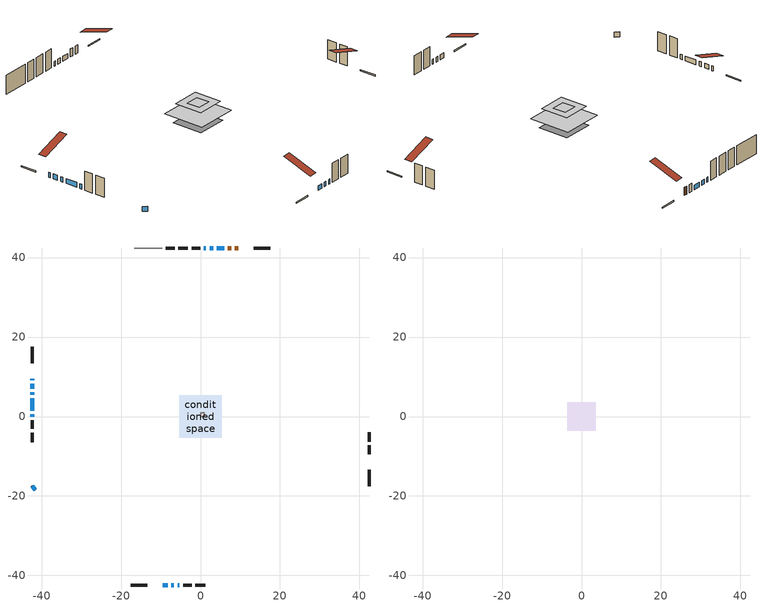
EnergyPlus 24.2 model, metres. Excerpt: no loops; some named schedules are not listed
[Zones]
conditioned space
 floor adiabatic (AdiabaticFloorConstruction): -5.34,-5.34 -5.34,5.34 5.34,5.34 5.34,-5.34 z2.44
 floor foundation (Slab1 construction): -3.97,-3.97 -3.97,3.97 3.97,3.97 3.97,-3.97 z0
 wall outside (RimJoist1 construction): 17.56,42.4 13.36,42.4 / -17.56,-42.4 -13.36,-42.4 / -42.4,17.56 -42.4,13.36 / 42.4,-17.56 42.4,-13.36 z0:0.3
 wall outside (AdiabaticWallConstruction 1): 9.47,42.4 8.61,42.4 z0:2.03
 wall outside (AdiabaticWallConstruction): -42.4,9.47 -42.4,9.15 / -42.4,8.22 -42.4,7 / -9.47,-42.4 -8.25,-42.4 / 5.94,42.4 4.11,42.4 / -42.4,-17.56 -41.53,-18.42 / -42.4,6.07 -42.4,5.46 / -7.32,-42.4 -6.71,-42.4 / 3.18,42.4 2.27,42.4 / -42.4,4.53 -42.4,1.48 / 1.34,42.4 0.87,42.4 / -42.4,0.56 -42.4,0 / -5.78,-42.4 -5.32,-42.4 z0:1.22
 wall outside (Wall1 construction): -0.05,42.4 -2.22,42.4 / -4.39,-42.4 -2.22,-42.4 / -42.4,-0.93 -42.4,-3.1 / 42.4,-9.47 42.4,-7.3 z0:4.88
 wall outside (Wall2 construction): -3.15,42.4 -5.6,42.4 / -1.29,-42.4 1.15,-42.4 / -42.4,-4.03 -42.4,-6.47 / 42.4,-6.37 42.4,-3.92 z0:4.88
 wall othersidecoefficients (AdiabaticWallConstruction 1): 7.68,42.4 6.87,42.4 z0:2.03
 wall othersidecoefficients (Wall3 construction): -6.53,42.4 -8.75,42.4 z0:4.88
 wall adiabatic (Wall4 construction): -9.68,42.4 -16.63,42.4 z0:4.88
 window (WindowConstruction): -42.4,9.47 -42.4,9.15 z0:1.22
 window (WindowConstruction 9): -42.4,8.22 -42.4,7 z0:1.22
 window (WindowConstruction 10): -9.47,-42.4 -8.25,-42.4 z0:1.22
 window (WindowConstruction 11): 5.94,42.4 4.11,42.4 z0:1.22
 window (WindowConstruction 1): -42.4,-17.56 -41.54,-18.42 z0:1.22
 window (WindowConstruction 2): -42.4,6.07 -42.4,5.46 z0:1.22
 window (WindowConstruction 3): -7.32,-42.4 -6.71,-42.4 z0:1.22
 window (WindowConstruction 4): 3.18,42.4 2.27,42.4 z0:1.22
 window (WindowConstruction 5): -42.4,4.53 -42.4,1.48 z0:1.22
 window (WindowConstruction 6): 1.34,42.4 0.88,42.4 z0:1.22
 window (WindowConstruction 7): -42.4,0.56 -42.4,0 z0:1.22
 window (WindowConstruction 8): -5.78,-42.4 -5.32,-42.4 z0:1.22
 door (Door): 9.47,42.4 8.61,42.4 z0:2.03
 door inside (Door 1): 7.68,42.4 6.87,42.4 z0:2.03
 ceiling adiabatic (AdiabaticFloorConstruction): 5.34,-5.34 5.34,5.34 -5.34,5.34 -5.34,-5.34 z2.44
furnace airloop ret air zone
 floor adiabatic (AdiabaticConst): 0,0 0,1 1,1 1,0 z0
 wall adiabatic (AdiabaticConst): 0,1 0,0 1,0 1,1 0,1 z0:1
 ceiling adiabatic (AdiabaticConst): 1,0 1,1 0,1 0,0 z1
attic - vented
 floor to conditioned space (Floor1 construction Reversed): -1.71,-1.71 -1.71,1.71 1.71,1.71 1.71,-1.71 z4.88
 floor to conditioned space (Floor2 construction Reversed): -3.58,-3.58 -3.58,3.58 3.58,3.58 3.58,-3.58 z4.88
 roof outside (Roof1 construction): 10.4,42.4,4.88 10.4,34.67,7.45 12.43,34.67,7.45 12.43,42.4,4.88; -10.4,-42.4,4.88 -10.4,-34.67,7.45 -12.43,-34.67,7.45 -12.43,-42.4,4.88; -42.4,10.4,4.88 -34.67,10.4,7.45 -34.67,12.43,7.45 -42.4,12.43,4.88; 42.4,-10.4,4.88 34.67,-10.4,7.45 34.67,-12.43,7.45 42.4,-12.43,4.88
[Building]
Building 1: Terrain=Suburbs
[Site:Location]
Abbotsford AP_BC: Latitude {deg}=49.03; Longitude {deg}=-122.36; Time Zone {hr}=-8; Elevation {m}=59; Keep Site Location Information=Yes
[Site:GroundTemperature:Shallow]
7.96212, 6.86663, 6.7789, 7.29877, 9.38574, 11.463, 13.2638, 14.4046, 14.5016, 13.5737, 11.8188, 9.80525
[Site:WaterMainsTemperature]
Calculation Method=Schedule; Temperature Schedule=mains temperature schedule
[Material] Roughness=Rough; Thermal Absorptance=0.9
Name | Thickness {m} | Conductivity {W/m-K} | Density {kg/m3} | Specific Heat {J/kg-K} | Solar Absorptance | Visible Absorptance
asphalt or fiberglass shingles | 0.00635 | 0.162714 | 1121.4 | 1465.45 | 0.4 | 0.4
ceiling loosefill ins | 0.169333 | 0.0480833 | 16.02 | 1046.75 | 0.7 | 0.7
ceiling stud and cavity | 0.1397 | 0.144512 | 65.682 | 1177.47 | 0.7 | 0.7
ceiling stud and cavity 1 | 0.1397 | 0.14295 | 65.682 | 1177.47 | 0.7 | 0.7
concrete 4.0 in. | 0.1016 | 1.803125 | 2242.8 | 837.4 | 0.7 | 0.7
door material | 0.04445 | 0.0451087 | 512.64 | 1214.23 | 0.7 | 0.7
door material 1 | 0.04445 | 0.0493698 | 512.64 | 1214.23 | 0.7 | 0.7
exterior vertical ins | 0.0517834 | 0.029427 | 32.04 | 1214.23 | 0.7 | 0.7
floor covering | 0.0127 | 0.0433444 | 54.468 | 1339.84 | 0.6 | 0.6
floor rigid ins; wall rigid ins | 0.512978 | 0.029427 | 32.04 | 1214.23 | 0.7 | 0.7
floor stud and cavity | 0.1397 | 1.75129 | 37.0049 | 1207.88 | 0.7 | 0.7
furniture material conditioned space 1 | 0.1524 | 0.115458 | 640.8 | 1214.23 | 0.6 | 0.6
gypsum board | 0.0127 | 0.160291 | 801 | 837.4 | 0.6 | 0.6
interior horizontal ins | 0.051816 | 0.029427 | 32.04 | 1214.23 | 0.7 | 0.7
interior vertical ins | 0.025908 | 0.029427 | 32.04 | 1214.23 | 0.7 | 0.7
osb sheathing 0.5 in. | 0.0127 | 0.115458 | 512.64 | 1214.23 | 0.7 | 0.7
osb sheathing 0.5 in. 1 | 0.0127 | 0.115458 | 512.64 | 1214.23 | 0.4 | 0.4
osb sheathing 0.75 in. | 0.01905 | 0.115458 | 512.64 | 1214.23 | 0.7 | 0.7
osb sheathing 2.0 in. | 0.0508 | 0.115458 | 512.64 | 1214.23 | 0.7 | 0.7
rim joist stud and cavity | 0.0508 | 0.0292721 | 125.044 | 1163.47 | 0.6 | 0.6
wall stud and cavity | 0.1397 | 0.0931203 | 139.0536 | 1170.24 | 0.7 | 0.7
wall stud and cavity 1 | 0.1397 | 0.0934493 | 139.0536 | 1170.24 | 0.7 | 0.7
wall stud and cavity 2 | 0.1397 | 0.0859995 | 139.0536 | 1170.24 | 0.7 | 0.7
wall stud and cavity 3 | 0.1397 | 0.084264 | 139.0536 | 1170.24 | 0.7 | 0.7
wall stud and cavity 4 | 0.0889 | 0.380278 | 52.3479 | 1209.89 | 0.7 | 0.7
wall stud and cavity 5 | 0.0889 | 0.391764 | 83.0341 | 1211.67 | 0.7 | 0.7
wood siding | 0.0254 | 0.102417 | 544.68 | 1172.36 | 0.4 | 0.4
wood siding 1; wood siding 2; wood siding 3 | 0.0254 | 0.102417 | 544.68 | 1172.36 | 0.7 | 0.7
[Material:NoMass]
Adiabatic: Roughness=Rough; Thermal Resistance {m2-K/W}=176.1; Thermal Absorptance=0.9; Solar Absorptance=0.7; Visible Absorptance=0.7
[WindowMaterial:SimpleGlazingSystem]
Name | U-Factor {W/m2-K} | Solar Heat Gain Coefficient
WindowMaterial | 2.90089 | 0.5
WindowMaterial 1 | 3.667988 | 0.7
WindowMaterial 2 | 4.732613 | 0.65
WindowMaterial 3 | 4.644604 | 0.66
WindowMaterial 4 | 4.21762 | 0.68
WindowMaterial 5 | 4.95746 | 0.64
WindowMaterial 6 | 4.156296 | 0.66
WindowMaterial 7 | 5.33051 | 0.62
WindowMaterial 8 | 4.44815 | 0.67
WindowMaterial 9 | 4.12677 | 0.69
[Construction]
AdiabaticConst: Adiabatic
AdiabaticFloorConstruction: floor stud and cavity, floor rigid ins, osb sheathing 0.75 in., floor covering
AdiabaticWallConstruction: wood siding 2, wall rigid ins, wall stud and cavity 4, gypsum board
AdiabaticWallConstruction 1: wood siding 3, wall rigid ins, wall stud and cavity 4, gypsum board
Door: door material
Door 1: door material 1
Floor1 construction Reversed: gypsum board, ceiling stud and cavity, ceiling loosefill ins
Floor2 construction Reversed: gypsum board, ceiling stud and cavity 1, ceiling loosefill ins
furniture construction conditioned space 1: furniture material conditioned space 1
PartitionWallConstruction: gypsum board, wall stud and cavity 5, gypsum board
RimJoist1 construction: wood siding 1, osb sheathing 2.0 in., rim joist stud and cavity
Roof1 construction: asphalt or fiberglass shingles
Slab1 construction: concrete 4.0 in.
Wall1 construction: wood siding, osb sheathing 0.5 in., wall stud and cavity, gypsum board
Wall2 construction: wood siding, osb sheathing 0.5 in., wall stud and cavity 1, gypsum board
Wall3 construction: osb sheathing 0.5 in. 1, wall stud and cavity 2, gypsum board
Wall4 construction: osb sheathing 0.5 in. 1, wall stud and cavity 3, gypsum board
WindowConstruction: WindowMaterial
WindowConstruction 1: WindowMaterial 1
WindowConstruction 10; WindowConstruction 9: WindowMaterial 8
WindowConstruction 11: WindowMaterial 9
WindowConstruction 2; WindowConstruction 3: WindowMaterial 2
WindowConstruction 4: WindowMaterial 3
WindowConstruction 5: WindowMaterial 4
WindowConstruction 6: WindowMaterial 5
WindowConstruction 7: WindowMaterial 6
WindowConstruction 8: WindowMaterial 7
[Zone] Multiplier=1
Name | Volume {m3} | Part of Total Floor Area
attic - vented | 26.3422 | Yes
conditioned space | 291.3 | Yes
furnace airloop ret air zone | 1 | No
[Space]
Name | Zone | Volume {m3} | Space Type
attic - vented 1 | attic - vented | 26.3422
conditioned space 1 | conditioned space | 291.3
furnace airloop ret air space | furnace airloop ret air zone |  | Plenum Space Type
[OtherEquipment] Design Level Calculation Method=EquipmentLevel
Name | Fuel Type | Zone or ZoneList or Space or SpaceList | Schedule | Design Level {W} | Fraction Latent | Fraction Radiant | Fraction Lost
furnace airloop_0 RetCondToDZ; furnace airloop_0 SupCondToDZ; furnace airloop_0 SupSensLkToDZ | None | attic - vented 1 | Always On Discrete | 0 | 0 | 0 | 0
furnace airloop_0 SupLatLkToDZ | None | attic - vented 1 | Always On Discrete | 0 | 1 | 0 | 0
clothes dryer 1 | Electricity | conditioned space 1 | clothes dryer schedule | 0 | 0.015 | 0.081 | 0.85
cooking range 1 | Electricity | conditioned space 1 | cooking range schedule | 0 | 0.08 | 0.432 | 0.2
furnace airloop_0 SupCondToLv; furnace airloop_0 SupSensLkToCond; mech vent house fan sensible load | None | conditioned space 1 | Always On Discrete | 0 | 0 | 0 | 0
furnace airloop_0 SupLatLkToCond; mech vent house fan latent load | None | conditioned space 1 | Always On Discrete | 0 | 1 | 0 | 0
general water use latent | None | conditioned space 1 | general water use schedule | 59.3978 | 1 | 0 | 0
general water use sensible | None | conditioned space 1 | general water use schedule | -58.539 | 0 | 0.6 | 0
water heater energy adjustment1 | NaturalGas | conditioned space 1 | Always On Discrete | 0.01 | 0 | 0 | 1
furnace airloop_0 RetCondToRP; furnace airloop_0 RetSensLkToRP | None | furnace airloop ret air space | Always On Discrete | 0 | 0 | 0 | 0
furnace airloop_0 RetLatLkToRP | None | furnace airloop ret air space | Always On Discrete | 0 | 1 | 0 | 0
[ZoneInfiltration:DesignFlowRate] Schedule=Always On Discrete; Design Flow Rate Calculation Method=Flow/Zone; Design Flow Rate {m3/s}=0
Name | Zone or ZoneList or Space or SpaceList
attic_vented 1 duct leakage imbalance infil flow | attic - vented 1
infil flow; natural vent flow; whole house fan flow | conditioned space 1
[ZoneInfiltration:EffectiveLeakageArea]
infil attic - vented 1: Zone or Space=attic - vented 1; Schedule=Always On Discrete; Effective Air Leakage Area {cm2}=2851.92; Stack Coefficient=0.00017917; Wind Coefficient=9.04383e-06
[ZoneMixing] Schedule=Always On Continuous; Design Flow Rate Calculation Method=Flow/Zone; Design Flow Rate {m3/s}=0
Name | Zone or Space | Source Zone or Space
furnace airloop_0 ZoneMixCondToDZ mix; whole house fan mix | attic - vented | conditioned space
furnace airloop_0 ZoneMixDZToCond mix | conditioned space | attic - vented
[SurfaceProperty:ExposedFoundationPerimeter]
Slab1: Exposed Perimeter Calculation Method=TotalExposedPerimeter; Total Exposed Perimeter {m}=25.32
[SurfaceProperty:OtherSideCoefficients]
other non-freezing space: Combined Convective/Radiative Film Coefficient {W/m2-K}=8.35; Constant Temperature Coefficient=1; External Dry-Bulb Temperature Coefficient=0; Ground Temperature Coefficient=0; Wind Speed Coefficient=0; Zone Air Temperature Coefficient=0; Constant Temperature Schedule=other non-freezing space; Previous Other Side Temperature Coefficient=0
[InternalMass] Zone or ZoneList=conditioned space; Space or SpaceList=conditioned space 1
Name | Construction | Surface Area {m2}
furniture mass conditioned space 1 | furniture construction conditioned space 1 | 70.8721
partition wall mass | PartitionWallConstruction | 177.18
[Lights]
interior lighting: Zone or ZoneList or Space or SpaceList=conditioned space 1; Schedule=interior lighting schedule; Design Level Calculation Method=LightingLevel; Lighting Level {W}=343.2; Return Air Fraction=0; Fraction Radiant=0.6; Fraction Visible=0.2; Fraction Replaceable=1
[People]
occupants: Zone or ZoneList or Space or SpaceList=conditioned space 1; Number of People Schedule=occupants schedule; Number of People Calculation Method=People; Number of People=3; Fraction Radiant=0.314171; Sensible Heat Fraction=0.56303; Activity Level Schedule=occupants activity schedule; Carbon Dioxide Generation Rate {m3/s-W}=0; Enable ASHRAE 55 Comfort Warnings=No; Mean Radiant Temperature Calculation Type=EnclosureAveraged
[ElectricEquipment] Zone or ZoneList or Space or SpaceList=conditioned space 1; Design Level Calculation Method=EquipmentLevel
Name | Schedule | Design Level {W} | Fraction Latent | Fraction Radiant | Fraction Lost
clothes dryer | clothes dryer schedule | 140.772 | 0.015 | 0.081 | 0.85
clothes washer | clothes washer schedule | 32.1985 | 0.03 | 0.162 | 0.7
cooking range | cooking range schedule | 208.969 | 0.08 | 0.432 | 0.2
dishwasher | dishwasher schedule | 66.8632 | 0.3 | 0.18 | 0.4
fridge | fridge schedule | 72.9452 | 0 | 0.6 | 0
mech vent bath fan 0 | mech vent bath fan 0 schedule | 50.2 | 0 | 0 | 1
mech vent bath fan 1 | mech vent bath fan 1 schedule | 50.2 | 0 | 0 | 1
mech vent house fan | mech vent house fan schedule | 0 | 0 | 0 | 1
mech vent house fan cfis | mech vent house fan cfis schedule | 0 | 0 | 0 | 0
mech vent range fan 0 | mech vent range fan 0 schedule | 57 | 0 | 0 | 1
misc plug loads | misc plug loads schedule | 494.7 | 0.045 | 0.513 | 0.1
whole house fan | Always On Discrete | 0 | 0 | 0 | 1
[SpaceList]
Plenum Space Type: furnace airloop ret air space
[AirLoopHVAC:ReturnPlenum]
Air Loop HVAC Return Plenum 1: Zone=furnace airloop ret air zone
[Foundation:Kiva]
Foundation Kiva 1: Initial Indoor Air Temperature {C}=18; Interior Horizontal Insulation Material=interior horizontal ins; Interior Horizontal Insulation Depth {m}=0; Interior Horizontal Insulation Width {m}=0.599999; Interior Vertical Insulation Material=interior vertical ins; Interior Vertical Insulation Depth {m}=0.1016; Exterior Vertical Insulation Material=exterior vertical ins; Exterior Vertical Insulation Depth {m}=0.599999; Wall Height Above Grade {m}=0.1016; Wall Depth Below Slab {m}=0.2032
[Foundation:Kiva:Settings]
Soil Conductivity {W/m-K}=0.849921; Soil Density {kg/m3}=1842.3; Soil Specific Heat {J/kg-K}=418.7; Ground Solar Absorptivity=0.9; Ground Thermal Absorptivity=0.9; Ground Surface Roughness {m}=0.03; Far-Field Width {m}=40; Deep-Ground Boundary Condition=ZeroFlux; Deep-Ground Depth {m}=40; Minimum Cell Dimension {m}=0.2; Maximum Cell Growth Coefficient=3; Simulation Timestep=Timestep
[Exterior:Lights]
exterior lighting: Schedule=exterior lighting schedule; Design Level {W}=75.6
[EnergyManagementSystem:Sensor] Output:Variable or Output:Meter Index Key=attic - vented
Name | Output:Variable or Output:Meter
furnace_airloop_0_DZ_T_s | Zone Air Temperature
furnace_airloop_0_DZ_W_s | Zone Mean Air Humidity Ratio
[Schedule:Constant]
Name | Hourly Value
Always On Discrete; Always On Continuous; mech vent house fan schedule; mech vent house fan cfis schedule | 1
other non-freezing space; fridge schedule | 0
occupants activity schedule | 117.228
[Schedule:Week:Daily]
interior lighting schedule Week Rule - Jan1-Jan27: interior lighting schedule day, interior lighting schedule day, interior lighting schedule day, interior lighting schedule day, interior lighting schedule day, interior lighting schedule day, interior lighting schedule day, interior lighting schedule default day, interior lighting schedule default day, interior lighting schedule default day, interior lighting schedule default day, interior lighting schedule default day
interior lighting schedule Week Rule - Jan28-Feb3: interior lighting schedule day, interior lighting schedule day, interior lighting schedule day, interior lighting schedule day, interior lighting schedule day 1, interior lighting schedule day 1, interior lighting schedule day 1, interior lighting schedule default day, interior lighting schedule default day, interior lighting schedule default day, interior lighting schedule default day, interior lighting schedule default day
interior lighting schedule Week Rule - Feb4-Feb24: interior lighting schedule day 1, interior lighting schedule day 1, interior lighting schedule day 1, interior lighting schedule day 1, interior lighting schedule day 1, interior lighting schedule day 1, interior lighting schedule day 1, interior lighting schedule default day, interior lighting schedule default day, interior lighting schedule default day, interior lighting schedule default day, interior lighting schedule default day
interior lighting schedule Week Rule - Feb25-Mar3: interior lighting schedule day 1, interior lighting schedule day 1, interior lighting schedule day 1, interior lighting schedule day 1, interior lighting schedule day 2, interior lighting schedule day 2, interior lighting schedule day 2, interior lighting schedule default day, interior lighting schedule default day, interior lighting schedule default day, interior lighting schedule default day, interior lighting schedule default day
interior lighting schedule Week Rule - Mar4-Mar31: interior lighting schedule day 2, interior lighting schedule day 2, interior lighting schedule day 2, interior lighting schedule day 2, interior lighting schedule day 2, interior lighting schedule day 2, interior lighting schedule day 2, interior lighting schedule default day, interior lighting schedule default day, interior lighting schedule default day, interior lighting schedule default day, interior lighting schedule default day
interior lighting schedule Week Rule - Apr1-Apr28: interior lighting schedule day 3, interior lighting schedule day 3, interior lighting schedule day 3, interior lighting schedule day 3, interior lighting schedule day 3, interior lighting schedule day 3, interior lighting schedule day 3, interior lighting schedule default day, interior lighting schedule default day, interior lighting schedule default day, interior lighting schedule default day, interior lighting schedule default day
interior lighting schedule Week Rule - Apr29-May5: interior lighting schedule day 3, interior lighting schedule day 3, interior lighting schedule day 4, interior lighting schedule day 4, interior lighting schedule day 4, interior lighting schedule day 4, interior lighting schedule day 4, interior lighting schedule default day, interior lighting schedule default day, interior lighting schedule default day, interior lighting schedule default day, interior lighting schedule default day
interior lighting schedule Week Rule - May6-May26: interior lighting schedule day 4, interior lighting schedule day 4, interior lighting schedule day 4, interior lighting schedule day 4, interior lighting schedule day 4, interior lighting schedule day 4, interior lighting schedule day 4, interior lighting schedule default day, interior lighting schedule default day, interior lighting schedule default day, interior lighting schedule default day, interior lighting schedule default day
interior lighting schedule Week Rule - May27-Jun2: interior lighting schedule day 4, interior lighting schedule day 4, interior lighting schedule day 4, interior lighting schedule day 4, interior lighting schedule day 4, interior lighting schedule day 5, interior lighting schedule day 5, interior lighting schedule default day, interior lighting schedule default day, interior lighting schedule default day, interior lighting schedule default day, interior lighting schedule default day
interior lighting schedule Week Rule - Jun3-Jun30: interior lighting schedule day 5, interior lighting schedule day 5, interior lighting schedule day 5, interior lighting schedule day 5, interior lighting schedule day 5, interior lighting schedule day 5, interior lighting schedule day 5, interior lighting schedule default day, interior lighting schedule default day, interior lighting schedule default day, interior lighting schedule default day, interior lighting schedule default day
interior lighting schedule Week Rule - Jul1-Jul28: interior lighting schedule day 6, interior lighting schedule day 6, interior lighting schedule day 6, interior lighting schedule day 6, interior lighting schedule day 6, interior lighting schedule day 6, interior lighting schedule day 6, interior lighting schedule default day, interior lighting schedule default day, interior lighting schedule default day, interior lighting schedule default day, interior lighting schedule default day
interior lighting schedule Week Rule - Jul29-Aug4: interior lighting schedule day 6, interior lighting schedule day 6, interior lighting schedule day 6, interior lighting schedule day 7, interior lighting schedule day 7, interior lighting schedule day 7, interior lighting schedule day 7, interior lighting schedule default day, interior lighting schedule default day, interior lighting schedule default day, interior lighting schedule default day, interior lighting schedule default day
interior lighting schedule Week Rule - Aug5-Aug25: interior lighting schedule day 7, interior lighting schedule day 7, interior lighting schedule day 7, interior lighting schedule day 7, interior lighting schedule day 7, interior lighting schedule day 7, interior lighting schedule day 7, interior lighting schedule default day, interior lighting schedule default day, interior lighting schedule default day, interior lighting schedule default day, interior lighting schedule default day
interior lighting schedule Week Rule - Aug26-Sep1: interior lighting schedule day 7, interior lighting schedule day 7, interior lighting schedule day 7, interior lighting schedule day 7, interior lighting schedule day 7, interior lighting schedule day 7, interior lighting schedule day 8, interior lighting schedule default day, interior lighting schedule default day, interior lighting schedule default day, interior lighting schedule default day, interior lighting schedule default day
interior lighting schedule Week Rule - Sep2-Sep29: interior lighting schedule day 8, interior lighting schedule day 8, interior lighting schedule day 8, interior lighting schedule day 8, interior lighting schedule day 8, interior lighting schedule day 8, interior lighting schedule day 8, interior lighting schedule default day, interior lighting schedule default day, interior lighting schedule default day, interior lighting schedule default day, interior lighting schedule default day
interior lighting schedule Week Rule - Sep30-Oct6: interior lighting schedule day 8, interior lighting schedule day 9, interior lighting schedule day 9, interior lighting schedule day 9, interior lighting schedule day 9, interior lighting schedule day 9, interior lighting schedule day 9, interior lighting schedule default day, interior lighting schedule default day, interior lighting schedule default day, interior lighting schedule default day, interior lighting schedule default day
interior lighting schedule Week Rule - Oct7-Oct27: interior lighting schedule day 9, interior lighting schedule day 9, interior lighting schedule day 9, interior lighting schedule day 9, interior lighting schedule day 9, interior lighting schedule day 9, interior lighting schedule day 9, interior lighting schedule default day, interior lighting schedule default day, interior lighting schedule default day, interior lighting schedule default day, interior lighting schedule default day
interior lighting schedule Week Rule - Oct28-Nov3: interior lighting schedule day 9, interior lighting schedule day 9, interior lighting schedule day 9, interior lighting schedule day 9, interior lighting schedule day 10, interior lighting schedule day 10, interior lighting schedule day 10, interior lighting schedule default day, interior lighting schedule default day, interior lighting schedule default day, interior lighting schedule default day, interior lighting schedule default day
interior lighting schedule Week Rule - Nov4-Nov24: interior lighting schedule day 10, interior lighting schedule day 10, interior lighting schedule day 10, interior lighting schedule day 10, interior lighting schedule day 10, interior lighting schedule day 10, interior lighting schedule day 10, interior lighting schedule default day, interior lighting schedule default day, interior lighting schedule default day, interior lighting schedule default day, interior lighting schedule default day
interior lighting schedule Week Rule - Nov25-Dec1: interior lighting schedule day 10, interior lighting schedule day 10, interior lighting schedule day 10, interior lighting schedule day 10, interior lighting schedule day 10, interior lighting schedule day 10, interior lighting schedule day 11, interior lighting schedule default day, interior lighting schedule default day, interior lighting schedule default day, interior lighting schedule default day, interior lighting schedule default day
interior lighting schedule Week Rule - Dec2-Dec31: interior lighting schedule day 11, interior lighting schedule day 11, interior lighting schedule day 11, interior lighting schedule day 11, interior lighting schedule day 11, interior lighting schedule day 11, interior lighting schedule day 11, interior lighting schedule default day, interior lighting schedule default day, interior lighting schedule default day, interior lighting schedule default day, interior lighting schedule default day
occupants schedule Week Rule - Jan1-Dec31: occupants schedule day, occupants schedule day, occupants schedule day, occupants schedule day, occupants schedule day, occupants schedule day, occupants schedule day, occupants schedule default day, occupants schedule default day, occupants schedule default day, occupants schedule default day, occupants schedule default day
clothes dryer schedule Week Rule - Jan1-Dec31: clothes dryer schedule day, clothes dryer schedule day, clothes dryer schedule day, clothes dryer schedule day, clothes dryer schedule day, clothes dryer schedule day, clothes dryer schedule day, clothes dryer schedule default day, clothes dryer schedule default day, clothes dryer schedule default day, clothes dryer schedule default day, clothes dryer schedule default day
clothes washer schedule Week Rule - Jan1-Dec31: clothes washer schedule day, clothes washer schedule day, clothes washer schedule day, clothes washer schedule day, clothes washer schedule day, clothes washer schedule day, clothes washer schedule day, clothes washer schedule default day, clothes washer schedule default day, clothes washer schedule default day, clothes washer schedule default day, clothes washer schedule default day
cooking range schedule Week Rule - Jan1-Dec31: cooking range schedule day, cooking range schedule day, cooking range schedule day, cooking range schedule day, cooking range schedule day, cooking range schedule day, cooking range schedule day, cooking range schedule default day, cooking range schedule default day, cooking range schedule default day, cooking range schedule default day, cooking range schedule default day
dishwasher schedule Week Rule - Jan1-Dec31: dishwasher schedule day, dishwasher schedule day, dishwasher schedule day, dishwasher schedule day, dishwasher schedule day, dishwasher schedule day, dishwasher schedule day, dishwasher schedule default day, dishwasher schedule default day, dishwasher schedule default day, dishwasher schedule default day, dishwasher schedule default day
mech vent bath fan 0 schedule Week Rule - Jan1-Dec31: mech vent bath fan 0 schedule day, mech vent bath fan 0 schedule day, mech vent bath fan 0 schedule day, mech vent bath fan 0 schedule day, mech vent bath fan 0 schedule day, mech vent bath fan 0 schedule day, mech vent bath fan 0 schedule day, mech vent bath fan 0 schedule default day, mech vent bath fan 0 schedule default day, mech vent bath fan 0 schedule default day, mech vent bath fan 0 schedule default day, mech vent bath fan 0 schedule default day
mech vent bath fan 1 schedule Week Rule - Jan1-Dec31: mech vent bath fan 1 schedule day, mech vent bath fan 1 schedule day, mech vent bath fan 1 schedule day, mech vent bath fan 1 schedule day, mech vent bath fan 1 schedule day, mech vent bath fan 1 schedule day, mech vent bath fan 1 schedule day, mech vent bath fan 1 schedule default day, mech vent bath fan 1 schedule default day, mech vent bath fan 1 schedule default day, mech vent bath fan 1 schedule default day, mech vent bath fan 1 schedule default day
mech vent range fan 0 schedule Week Rule - Jan1-Dec31: mech vent range fan 0 schedule day, mech vent range fan 0 schedule day, mech vent range fan 0 schedule day, mech vent range fan 0 schedule day, mech vent range fan 0 schedule day, mech vent range fan 0 schedule day, mech vent range fan 0 schedule day, mech vent range fan 0 schedule default day, mech vent range fan 0 schedule default day, mech vent range fan 0 schedule default day, mech vent range fan 0 schedule default day, mech vent range fan 0 schedule default day
misc plug loads schedule Week Rule - Jan1-Dec31: misc plug loads schedule day, misc plug loads schedule day, misc plug loads schedule day, misc plug loads schedule day, misc plug loads schedule day, misc plug loads schedule day, misc plug loads schedule day, misc plug loads schedule default day, misc plug loads schedule default day, misc plug loads schedule default day, misc plug loads schedule default day, misc plug loads schedule default day
general water use schedule Week Rule - Jan1-Dec31: general water use schedule day, general water use schedule day, general water use schedule day, general water use schedule day, general water use schedule day, general water use schedule day, general water use schedule day, general water use schedule default day, general water use schedule default day, general water use schedule default day, general water use schedule default day, general water use schedule default day
exterior lighting schedule Week Rule - Jan1-Jan27: exterior lighting schedule day, exterior lighting schedule day, exterior lighting schedule day, exterior lighting schedule day, exterior lighting schedule day, exterior lighting schedule day, exterior lighting schedule day, exterior lighting schedule default day, exterior lighting schedule default day, exterior lighting schedule default day, exterior lighting schedule default day, exterior lighting schedule default day
exterior lighting schedule Week Rule - Jan28-Feb3: exterior lighting schedule day, exterior lighting schedule day, exterior lighting schedule day, exterior lighting schedule day, exterior lighting schedule day 1, exterior lighting schedule day 1, exterior lighting schedule day 1, exterior lighting schedule default day, exterior lighting schedule default day, exterior lighting schedule default day, exterior lighting schedule default day, exterior lighting schedule default day
exterior lighting schedule Week Rule - Feb4-Feb24: exterior lighting schedule day 1, exterior lighting schedule day 1, exterior lighting schedule day 1, exterior lighting schedule day 1, exterior lighting schedule day 1, exterior lighting schedule day 1, exterior lighting schedule day 1, exterior lighting schedule default day, exterior lighting schedule default day, exterior lighting schedule default day, exterior lighting schedule default day, exterior lighting schedule default day
exterior lighting schedule Week Rule - Feb25-Mar3: exterior lighting schedule day 1, exterior lighting schedule day 1, exterior lighting schedule day 1, exterior lighting schedule day 1, exterior lighting schedule day 2, exterior lighting schedule day 2, exterior lighting schedule day 2, exterior lighting schedule default day, exterior lighting schedule default day, exterior lighting schedule default day, exterior lighting schedule default day, exterior lighting schedule default day
exterior lighting schedule Week Rule - Mar4-Mar31: exterior lighting schedule day 2, exterior lighting schedule day 2, exterior lighting schedule day 2, exterior lighting schedule day 2, exterior lighting schedule day 2, exterior lighting schedule day 2, exterior lighting schedule day 2, exterior lighting schedule default day, exterior lighting schedule default day, exterior lighting schedule default day, exterior lighting schedule default day, exterior lighting schedule default day
exterior lighting schedule Week Rule - Apr1-Apr28: exterior lighting schedule day 3, exterior lighting schedule day 3, exterior lighting schedule day 3, exterior lighting schedule day 3, exterior lighting schedule day 3, exterior lighting schedule day 3, exterior lighting schedule day 3, exterior lighting schedule default day, exterior lighting schedule default day, exterior lighting schedule default day, exterior lighting schedule default day, exterior lighting schedule default day
exterior lighting schedule Week Rule - Apr29-May5: exterior lighting schedule day 3, exterior lighting schedule day 3, exterior lighting schedule day 4, exterior lighting schedule day 4, exterior lighting schedule day 4, exterior lighting schedule day 4, exterior lighting schedule day 4, exterior lighting schedule default day, exterior lighting schedule default day, exterior lighting schedule default day, exterior lighting schedule default day, exterior lighting schedule default day
exterior lighting schedule Week Rule - May6-May26: exterior lighting schedule day 4, exterior lighting schedule day 4, exterior lighting schedule day 4, exterior lighting schedule day 4, exterior lighting schedule day 4, exterior lighting schedule day 4, exterior lighting schedule day 4, exterior lighting schedule default day, exterior lighting schedule default day, exterior lighting schedule default day, exterior lighting schedule default day, exterior lighting schedule default day
exterior lighting schedule Week Rule - May27-Jun2: exterior lighting schedule day 4, exterior lighting schedule day 4, exterior lighting schedule day 4, exterior lighting schedule day 4, exterior lighting schedule day 4, exterior lighting schedule day 5, exterior lighting schedule day 5, exterior lighting schedule default day, exterior lighting schedule default day, exterior lighting schedule default day, exterior lighting schedule default day, exterior lighting schedule default day
exterior lighting schedule Week Rule - Jun3-Jun30: exterior lighting schedule day 5, exterior lighting schedule day 5, exterior lighting schedule day 5, exterior lighting schedule day 5, exterior lighting schedule day 5, exterior lighting schedule day 5, exterior lighting schedule day 5, exterior lighting schedule default day, exterior lighting schedule default day, exterior lighting schedule default day, exterior lighting schedule default day, exterior lighting schedule default day
exterior lighting schedule Week Rule - Jul1-Jul28: exterior lighting schedule day 6, exterior lighting schedule day 6, exterior lighting schedule day 6, exterior lighting schedule day 6, exterior lighting schedule day 6, exterior lighting schedule day 6, exterior lighting schedule day 6, exterior lighting schedule default day, exterior lighting schedule default day, exterior lighting schedule default day, exterior lighting schedule default day, exterior lighting schedule default day
[Schedule:Year]
interior lighting schedule: interior lighting schedule Week Rule - Jan1-Jan27, 1, 1, 1, 27, interior lighting schedule Week Rule - Jan28-Feb3, 1, 28, 2, 3, interior lighting schedule Week Rule - Feb4-Feb24, 2, 4, 2, 24, interior lighting schedule Week Rule - Feb25-Mar3, 2, 25, 3, 3, interior lighting schedule Week Rule - Mar4-Mar31, 3, 4, 3, 31, interior lighting schedule Week Rule - Apr1-Apr28, 4, 1, 4, 28, interior lighting schedule Week Rule - Apr29-May5, 4, 29, 5, 5, interior lighting schedule Week Rule - May6-May26, 5, 6, 5, 26, interior lighting schedule Week Rule - May27-Jun2, 5, 27, 6, 2, interior lighting schedule Week Rule - Jun3-Jun30, 6, 3, 6, 30, interior lighting schedule Week Rule - Jul1-Jul28, 7, 1, 7, 28, interior lighting schedule Week Rule - Jul29-Aug4, 7, 29, 8, 4, interior lighting schedule Week Rule - Aug5-Aug25, 8, 5, 8, 25, interior lighting schedule Week Rule - Aug26-Sep1, 8, 26, 9, 1, interior lighting schedule Week Rule - Sep2-Sep29, 9, 2, 9, 29, interior lighting schedule Week Rule - Sep30-Oct6, 9, 30, 10, 6, interior lighting schedule Week Rule - Oct7-Oct27, 10, 7, 10, 27, interior lighting schedule Week Rule - Oct28-Nov3, 10, 28, 11, 3, interior lighting schedule Week Rule - Nov4-Nov24, 11, 4, 11, 24, interior lighting schedule Week Rule - Nov25-Dec1, 11, 25, 12, 1, interior lighting schedule Week Rule - Dec2-Dec31, 12, 2, 12, 31
occupants schedule: occupants schedule Week Rule - Jan1-Dec31, 1, 1, 12, 31
clothes dryer schedule: clothes dryer schedule Week Rule - Jan1-Dec31, 1, 1, 12, 31
clothes washer schedule: clothes washer schedule Week Rule - Jan1-Dec31, 1, 1, 12, 31
cooking range schedule: cooking range schedule Week Rule - Jan1-Dec31, 1, 1, 12, 31
dishwasher schedule: dishwasher schedule Week Rule - Jan1-Dec31, 1, 1, 12, 31
mech vent bath fan 0 schedule: mech vent bath fan 0 schedule Week Rule - Jan1-Dec31, 1, 1, 12, 31
mech vent bath fan 1 schedule: mech vent bath fan 1 schedule Week Rule - Jan1-Dec31, 1, 1, 12, 31
mech vent range fan 0 schedule: mech vent range fan 0 schedule Week Rule - Jan1-Dec31, 1, 1, 12, 31
misc plug loads schedule: misc plug loads schedule Week Rule - Jan1-Dec31, 1, 1, 12, 31
general water use schedule: general water use schedule Week Rule - Jan1-Dec31, 1, 1, 12, 31
exterior lighting schedule: exterior lighting schedule Week Rule - Jan1-Jan27, 1, 1, 1, 27, exterior lighting schedule Week Rule - Jan28-Feb3, 1, 28, 2, 3, exterior lighting schedule Week Rule - Feb4-Feb24, 2, 4, 2, 24, exterior lighting schedule Week Rule - Feb25-Mar3, 2, 25, 3, 3, exterior lighting schedule Week Rule - Mar4-Mar31, 3, 4, 3, 31, exterior lighting schedule Week Rule - Apr1-Apr28, 4, 1, 4, 28, exterior lighting schedule Week Rule - Apr29-May5, 4, 29, 5, 5, exterior lighting schedule Week Rule - May6-May26, 5, 6, 5, 26, exterior lighting schedule Week Rule - May27-Jun2, 5, 27, 6, 2, exterior lighting schedule Week Rule - Jun3-Jun30, 6, 3, 6, 30, exterior lighting schedule Week Rule - Jul1-Jul28, 7, 1, 7, 28, exterior lighting schedule Week Rule - Jul29-Aug4, 7, 29, 8, 4, exterior lighting schedule Week Rule - Aug5-Aug25, 8, 5, 8, 25, exterior lighting schedule Week Rule - Aug26-Sep1, 8, 26, 9, 1, exterior lighting schedule Week Rule - Sep2-Sep29, 9, 2, 9, 29, exterior lighting schedule Week Rule - Sep30-Oct6, 9, 30, 10, 6, exterior lighting schedule Week Rule - Oct7-Oct27, 10, 7, 10, 27, exterior lighting schedule Week Rule - Oct28-Nov3, 10, 28, 11, 3, exterior lighting schedule Week Rule - Nov4-Nov24, 11, 4, 11, 24, exterior lighting schedule Week Rule - Nov25-Dec1, 11, 25, 12, 1, exterior lighting schedule Week Rule - Dec2-Dec31, 12, 2, 12, 31
[Schedule:Compact]
mains temperature schedule: Through: 01/01, For: AllDays, Until: 24:00, 11.2911, Through: 01/02, For: AllDays, Until: 24:00, 11.2528, Through: 01/03, For: AllDays, Until: 24:00, 11.2156, Through: 01/04, For: AllDays, Until: 24:00, 11.1794, Through: 01/05, For: AllDays, Until: 24:00, 11.1439, Through: 01/06, For: AllDays, Until: 24:00, 11.1089, Through: 01/07, For: AllDays, Until: 24:00, 11.075, Through: 01/08, For: AllDays, Until: 24:00, 11.0417, Through: 01/09, For: AllDays, Until: 24:00, 11.0094, Through: 01/10, For: AllDays, Until: 24:00, 10.9778, Through: 01/11, For: AllDays, Until: 24:00, 10.9467, Through: 01/12, For: AllDays, Until: 24:00, 10.9167, Through: 01/13, For: AllDays, Until: 24:00, 10.8878, Through: 01/14, For: AllDays, Until: 24:00, 10.8594, Through: 01/15, For: AllDays, Until: 24:00, 10.8322, Through: 01/16, For: AllDays, Until: 24:00, 10.8061, Through: 01/17, For: AllDays, Until: 24:00, 10.7806, Through: 01/18, For: AllDays, Until: 24:00, 10.7556, Through: 01/19, For: AllDays, Until: 24:00, 10.7317, Through: 01/20, For: AllDays, Until: 24:00, 10.7089, Through: 01/21, For: AllDays, Until: 24:00, 10.6872, Through: 01/22, For: AllDays, Until: 24:00, 10.6661, Through: 01/23, For: AllDays, Until: 24:00, 10.6461, Through: 01/24, For: AllDays, Until: 24:00, 10.6267, Through: 01/25, For: AllDays, Until: 24:00, 10.6083, Through: 01/26, For: AllDays, Until: 24:00, 10.5911, Through: 01/27, For: AllDays, Until: 24:00, 10.575, Through: 01/28, For: AllDays, Until: 24:00, 10.5594, Through: 01/29, For: AllDays, Until: 24:00, 10.545, Through: 01/30, For: AllDays, Until: 24:00, 10.5317, Through: 01/31, For: AllDays, Until: 24:00, 10.5194, Through: 02/01, For: AllDays, Until: 24:00, 10.5078, Through: 02/02, For: AllDays, Until: 24:00, 10.4972, Through: 02/03, For: AllDays, Until: 24:00, 10.4878, Through: 02/04, For: AllDays, Until: 24:00, 10.4789, Through: 02/05, For: AllDays, Until: 24:00, 10.4717, Through: 02/06, For: AllDays, Until: 24:00, 10.465, Through: 02/07, For: AllDays, Until: 24:00, 10.4594, Through: 02/08, For: AllDays, Until: 24:00, 10.4544, Through: 02/09, For: AllDays, Until: 24:00, 10.4511, Through: 02/10, For: AllDays, Until: 24:00, 10.4483, Through: 02/11, For: AllDays, Until: 24:00, 10.4467, Through: 02/12, For: AllDays, Until: 24:00, 10.4461, Through: 02/13, For: AllDays, Until: 24:00, 10.4467, Through: 02/14, For: AllDays, Until: 24:00, 10.4478, Through: 02/15, For: AllDays, Until: 24:00, 10.45, Through: 02/16, For: AllDays, Until: 24:00, 10.4533, Through: 02/17, For: AllDays, Until: 24:00, 10.4578, Through: 02/18, For: AllDays, Until: 24:00, 10.4628, Through: 02/19, For: AllDays, Until: 24:00, 10.4694, Through: 02/20, For: AllDays, Until: 24:00, 10.4767, Through: 02/21, For: AllDays, Until: 24:00, 10.485, Through: 02/22, For: AllDays, Until: 24:00, 10.4939, Through: 02/23, For: AllDays, Until: 24:00, 10.5044, Through: 02/24, For: AllDays, Until: 24:00, 10.5156, Through: 02/25, For: AllDays, Until: 24:00, 10.5278, Through: 02/26, For: AllDays, Until: 24:00, 10.5406, Through: 02/27, For: AllDays, Until: 24:00, 10.555, Through: 02/28, For: AllDays, Until: 24:00, 10.57, Through: 03/01, For: AllDays, Until: 24:00, 10.5861, Through: 03/02, For: AllDays, Until: 24:00, 10.6028, Through: 03/03, For: AllDays, Until: 24:00, 10.6211, Through: 03/04, For: AllDays, Until: 24:00, 10.64, Through: 03/05, For: AllDays, Until: 24:00, 10.6594, Through: 03/06, For: AllDays, Until: 24:00, 10.68, Through: 03/07, For: AllDays, Until: 24:00, 10.7017, Through: 03/08, For: AllDays, Until: 24:00, 10.7244, Through: 03/09, For: AllDays, Until: 24:00, 10.7478, Through: 03/10, For: AllDays, Until: 24:00, 10.7722, Through: 03/11, For: AllDays, Until: 24:00, 10.7978, Through: 03/12, For: AllDays, Until: 24:00, 10.8239, Through: 03/13, For: AllDays, Until: 24:00, 10.8511, Through: 03/14, For: AllDays, Until: 24:00, 10.8789, Through: 03/15, For: AllDays, Until: 24:00, 10.9078, Through: 03/16, For: AllDays, Until: 24:00, 10.9372, Through: 03/17, For: AllDays, Until: 24:00, 10.9678, Through: 03/18, For: AllDays, Until: 24:00, 10.9989, Through: 03/19, For: AllDays, Until: 24:00, 11.0311, Through: 03/20, For: AllDays, Until: 24:00, 11.0644, Through: 03/21, For: AllDays, Until: 24:00, 11.0978, Through: 03/22, For: AllDays, Until: 24:00, 11.1328, Through: 03/23, For: AllDays, Until: 24:00, 11.1678, Through: 03/24, For: AllDays, Until: 24:00, 11.2039, Through: 03/25, For: AllDays, Until: 24:00, 11.2411, Through: 03/26, For: AllDays, Until: 24:00, 11.2789, Through: 03/27, For: AllDays, Until: 24:00, 11.3172, Through: 03/28, For: AllDays, Until: 24:00, 11.3567, Through: 03/29, For: AllDays, Until: 24:00, 11.3961, Through: 03/30, For: AllDays, Until: 24:00, 11.4367, Through: 03/31, For: AllDays, Until: 24:00, 11.4783, Through: 04/01, For: AllDays, Until: 24:00, 11.52, Through: 04/02, For: AllDays, Until: 24:00, 11.5628, Through: 04/03, For: AllDays, Until: 24:00, 11.6061, Through: 04/04, For: AllDays, Until: 24:00, 11.65, Through: 04/05, For: AllDays, Until: 24:00, 11.695, Through: 04/06, For: AllDays, Until: 24:00, 11.74, Through: 04/07, For: AllDays, Until: 24:00, 11.7861, Through: 04/08, For: AllDays, Until: 24:00, 11.8322, Through: 04/09, For: AllDays, Until: 24:00, 11.8794, Through: 04/10, For: AllDays, Until: 24:00, 11.9272, Through: 04/11, For: AllDays, Until: 24:00, 11.975, Through: 04/12, For: AllDays, Until: 24:00, 12.0239, Through: 04/13, For: AllDays, Until: 24:00, 12.0733, Through: 04/14, For: AllDays, Until: 24:00, 12.1228, Through: 04/15, For: AllDays, Until: 24:00, 12.1733, Through: 04/16, For: AllDays, Until: 24:00, 12.2239, Through: 04/17, For: AllDays, Until: 24:00, 12.275, Through: 04/18, For: AllDays, Until: 24:00, 12.3267, Through: 04/19, For: AllDays, Until: 24:00, 12.3789, Through: 04/20, For: AllDays, Until: 24:00, 12.4311, Through: 04/21, For: AllDays, Until: 24:00, 12.4839, Through: 04/22, For: AllDays, Until: 24:00, 12.5372, Through: 04/23, For: AllDays, Until: 24:00, 12.5911, Through: 04/24, For: AllDays, Until: 24:00, 12.645, Through: 04/25, For: AllDays, Until: 24:00, 12.6994, Through: 04/26, For: AllDays, Until: 24:00, 12.7539, Through: 04/27, For: AllDays, Until: 24:00, 12.8089, Through: 04/28, For: AllDays, Until: 24:00, 12.8644, Through: 04/29, For: AllDays, Until: 24:00, 12.92, Through: 04/30, For: AllDays, Until: 24:00, 12.9761, Through: 05/01, For: AllDays, Until: 24:00, 13.0317, Through: 05/02, For: AllDays, Until: 24:00, 13.0883, Through: 05/03, For: AllDays, Until: 24:00, 13.145, Through: 05/04, For: AllDays, Until: 24:00, 13.2017, Through: 05/05, For: AllDays, Until: 24:00, 13.2583, Through: 05/06, For: AllDays, Until: 24:00, 13.3156, Through: 05/07, For: AllDays, Until: 24:00, 13.3728, Through: 05/08, For: AllDays, Until: 24:00, 13.43, Through: 05/09, For: AllDays, Until: 24:00, 13.4872, Through: 05/10, For: AllDays, Until: 24:00, 13.545, Through: 05/11, For: AllDays, Until: 24:00, 13.6022, Through: 05/12, For: AllDays, Until: 24:00, 13.66, Through: 05/13, For: AllDays, Until: 24:00, 13.7178, Through: 05/14, For: AllDays, Until: 24:00, 13.7756, Through: 05/15, For: AllDays, Until: 24:00, 13.8333, Through: 05/16, For: AllDays, Until: 24:00, 13.8911, Through: 05/17, For: AllDays, Until: 24:00, 13.9489, Through: 05/18, For: AllDays, Until: 24:00, 14.0061, Through: 05/19, For: AllDays, Until: 24:00, 14.0639, Through: 05/20, For: AllDays, Until: 24:00, 14.1217, Through: 05/21, For: AllDays, Until: 24:00, 14.1789, Through: 05/22, For: AllDays, Until: 24:00, 14.2361, Through: 05/23, For: AllDays, Until: 24:00, 14.2933, Through: 05/24, For: AllDays, Until: 24:00, 14.3506, Through: 05/25, For: AllDays, Until: 24:00, 14.4072, Through: 05/26, For: AllDays, Until: 24:00, 14.4639, Through: 05/27, For: AllDays, Until: 24:00, 14.5206, Through: 05/28, For: AllDays, Until: 24:00, 14.5767, Through: 05/29, For: AllDays, Until: 24:00, 14.6328, Through: 05/30, For: AllDays, Until: 24:00, 14.6883, Through: 05/31, For: AllDays, Until: 24:00, 14.7439, Through: 06/01, For: AllDays, Until: 24:00, 14.7994, Through: 06/02, For: AllDays, Until: 24:00, 14.8544, Through: 06/03, For: AllDays, Until: 24:00, 14.9089, Through: 06/04, For: AllDays, Until: 24:00, 14.9633, Through: 06/05, For: AllDays, Until: 24:00, 15.0172, Through: 06/06, For: AllDays, Until: 24:00, 15.0706, Through: 06/07, For: AllDays, Until: 24:00, 15.1239, Through: 06/08, For: AllDays, Until: 24:00, 15.1767, Through: 06/09, For: AllDays, Until: 24:00, 15.2294, Through: 06/10, For: AllDays, Until: 24:00, 15.2811, Through: 06/11, For: AllDays, Until: 24:00, 15.3328, Through: 06/12, For: AllDays, Until: 24:00, 15.3839, Through: 06/13, For: AllDays, Until: 24:00, 15.435, Through: 06/14, For: AllDays, Until: 24:00, 15.485, Through: 06/15, For: AllDays, Until: 24:00, 15.5344, Through: 06/16, For: AllDays, Until: 24:00, 15.5839, Through: 06/17, For: AllDays, Until: 24:00, 15.6322, Through: 06/18, For: AllDays, Until: 24:00, 15.6806, Through: 06/19, For: AllDays, Until: 24:00, 15.7278, Through: 06/20, For: AllDays, Until: 24:00, 15.775, Through: 06/21, For: AllDays, Until: 24:00, 15.8211, Through: 06/22, For: AllDays, Until: 24:00, 15.8672, Through: 06/23, For: AllDays, Until: 24:00, 15.9122, Through: 06/24, For: AllDays, Until: 24:00, 15.9567, Through: 06/25, For: AllDays, Until: 24:00, 16.0006, Through: 06/26, For: AllDays, Until: 24:00, 16.0439, Through: 06/27, For: AllDays, Until: 24:00, 16.0867, Through: 06/28, For: AllDays, Until: 24:00, 16.1283, Through: 06/29, For: AllDays, Until: 24:00, 16.1694, Through: 06/30, For: AllDays, Until: 24:00, 16.21, Through: 07/01, For: AllDays, Until: 24:00, 16.25, Through: 07/02, For: AllDays, Until: 24:00, 16.2889, Through: 07/03, For: AllDays, Until: 24:00, 16.3272, Through: 07/04, For: AllDays, Until: 24:00, 16.365, Through: 07/05, For: AllDays, Until: 24:00, 16.4017, Through: 07/06, For: AllDays, Until: 24:00, 16.4378, Through: 07/07, For: AllDays, Until: 24:00, 16.4733, Through: 07/08, For: AllDays, Until: 24:00, 16.5078, Through: 07/09, For: AllDays, Until: 24:00, 16.5417, Through: 07/10, For: AllDays, Until: 24:00, 16.5744, Through: 07/11, For: AllDays, Until: 24:00, 16.6067, Through: 07/12, For: AllDays, Until: 24:00, 16.6378, Through: 07/13, For: AllDays, Until: 24:00, 16.6678, Through: 07/14, For: AllDays, Until: 24:00, 16.6978, Through: 07/15, For: AllDays, Until: 24:00, 16.7261, Through: 07/16, For: AllDays, Until: 24:00, 16.7539, Through: 07/17, For: AllDays, Until: 24:00, 16.7811, Through: 07/18, For: AllDays, Until: 24:00, 16.8072, Through: 07/19, For: AllDays, Until: 24:00, 16.8322, Through: 07/20, For: AllDays, Until: 24:00, 16.8567, Through: 07/21, For: AllDays, Until: 24:00, 16.88, Through: 07/22, For: AllDays, Until: 24:00, 16.9022, Through: 07/23, For: AllDays, Until: 24:00, 16.9239, Through: 07/24, For: AllDays, Until: 24:00, 16.9444, Through: 07/25, For: AllDays, Until: 24:00, 16.9639, Through: 07/26, For: AllDays, Until: 24:00, 16.9828, Through: 07/27, For: AllDays, Until: 24:00, 17.0006, Through: 07/28, For: AllDays, Until: 24:00, 17.0178, Through: 07/29, For: AllDays, Until: 24:00, 17.0333, Through: 07/30, For: AllDays, Until: 24:00, 17.0483, Through: 07/31, For: AllDays, Until: 24:00, 17.0622, Through: 08/01, For: AllDays, Until: 24:00, 17.0756, Through: 08/02, For: AllDays, Until: 24:00, 17.0872, Through: 08/03, For: AllDays, Until: 24:00, 17.0983, Through: 08/04, For: AllDays, Until: 24:00, 17.1083, Through: 08/05, For: AllDays, Until: 24:00, 17.1178, Through: 08/06, For: AllDays, Until: 24:00, 17.1256, Through: 08/07, For: AllDays, Until: 24:00, 17.1328, Through: 08/08, For: AllDays, Until: 24:00, 17.1389, Through: 08/09, For: AllDays, Until: 24:00, 17.1444, Through: 08/10, For: AllDays, Until: 24:00, 17.1483, Through: 08/11, For: AllDays, Until: 24:00, 17.1517, Through: 08/12, For: AllDays, Until: 24:00, 17.1539, Through: 08/13, For: AllDays, Until: 24:00, 17.155, Through: 08/14, For: AllDays, Until: 24:00, 17.1556, Through: 08/15, For: AllDays, Until: 24:00, 17.1544, Through: 08/16, For: AllDays, Until: 24:00, 17.1528, Through: 08/17, For: AllDays, Until: 24:00, 17.15, Through: 08/18, For: AllDays, Until: 24:00, 17.1461, Through: 08/19, For: AllDays, Until: 24:00, 17.1417, Through: 08/20, For: AllDays, Until: 24:00, 17.1356, Through: 08/21, For: AllDays, Until: 24:00, 17.1289, Through: 08/22, For: AllDays, Until: 24:00, 17.1211, Through: 08/23, For: AllDays, Until: 24:00, 17.1128, Through: 08/24, For: AllDays, Until: 24:00, 17.1028, Through: 08/25, For: AllDays, Until: 24:00, 17.0922, Through: 08/26, For: AllDays, Until: 24:00, 17.0806, Through: 08/27, For: AllDays, Until: 24:00, 17.0678, Through: 08/28, For: AllDays, Until: 24:00, 17.0544, Through: 08/29, For: AllDays, Until: 24:00, 17.04, Through: 08/30, For: AllDays, Until: 24:00, 17.0244, Through: 08/31, For: AllDays, Until: 24:00, 17.0078, Through: 09/01, For: AllDays, Until: 24:00, 16.9906, Through: 09/02, For: AllDays, Until: 24:00, 16.9722, Through: 09/03, For: AllDays, Until: 24:00, 16.9528, Through: 09/04, For: AllDays, Until: 24:00, 16.9328, Through: 09/05, For: AllDays, Until: 24:00, 16.9117, Through: 09/06, For: AllDays, Until: 24:00, 16.8894, Through: 09/07, For: AllDays, Until: 24:00, 16.8667, Through: 09/08, For: AllDays, Until: 24:00, 16.8428, Through: 09/09, For: AllDays, Until: 24:00, 16.8178, Through: 09/10, For: AllDays, Until: 24:00, 16.7922, Through: 09/11, For: AllDays, Until: 24:00, 16.7656, Through: 09/12, For: AllDays, Until: 24:00, 16.7383, Through: 09/13, For: AllDays, Until: 24:00, 16.71, Through: 09/14, For: AllDays, Until: 24:00, 16.6806, Through: 09/15, For: AllDays, Until: 24:00, 16.6506, Through: 09/16, For: AllDays, Until: 24:00, 16.62, Through: 09/17, For: AllDays, Until: 24:00, 16.5883, Through: 09/18, For: AllDays, Until: 24:00, 16.5556, Through: 09/19, For: AllDays, Until: 24:00, 16.5222, Through: 09/20, For: AllDays, Until: 24:00, 16.4883, Through: 09/21, For: AllDays, Until: 24:00, 16.4533, Through: 09/22, For: AllDays, Until: 24:00, 16.4172, Through: 09/23, For: AllDays, Until: 24:00, 16.3811, Through: 09/24, For: AllDays, Until: 24:00, 16.3439, Through: 09/25, For: AllDays, Until: 24:00, 16.3056, Through: 09/26, For: AllDays, Until: 24:00, 16.2667, Through: 09/27, For: AllDays, Until: 24:00, 16.2272, Through: 09/28, For: AllDays, Until: 24:00, 16.1872, Through: 09/29, For: AllDays, Until: 24:00, 16.1461, Through: 09/30, For: AllDays, Until: 24:00, 16.1044, Through: 10/01, For: AllDays, Until: 24:00, 16.0622, Through: 10/02, For: AllDays, Until: 24:00, 16.0194, Through: 10/03, For: AllDays, Until: 24:00, 15.9756, Through: 10/04, For: AllDays, Until: 24:00, 15.9317, Through: 10/05, For: AllDays, Until: 24:00, 15.8867, Through: 10/06, For: AllDays, Until: 24:00, 15.8411, Through: 10/07, For: AllDays, Until: 24:00, 15.795, Through: 10/08, For: AllDays, Until: 24:00, 15.7483, Through: 10/09, For: AllDays, Until: 24:00, 15.7011, Through: 10/10, For: AllDays, Until: 24:00, 15.6533, Through: 10/11, For: AllDays, Until: 24:00, 15.6044, Through: 10/12, For: AllDays, Until: 24:00, 15.5556, Through: 10/13, For: AllDays, Until: 24:00, 15.5061, Through: 10/14, For: AllDays, Until: 24:00, 15.4561, Through: 10/15, For: AllDays, Until: 24:00, 15.4061, Through: 10/16, For: AllDays, Until: 24:00, 15.355, Through: 10/17, For: AllDays, Until: 24:00, 15.3033, Through: 10/18, For: AllDays, Until: 24:00, 15.2517, Through: 10/19, For: AllDays, Until: 24:00, 15.1994, Through: 10/20, For: AllDays, Until: 24:00, 15.1467, Through: 10/21, For: AllDays, Until: 24:00, 15.0939, Through: 10/22, For: AllDays, Until: 24:00, 15.04, Through: 10/23, For: AllDays, Until: 24:00, 14.9867, Through: 10/24, For: AllDays, Until: 24:00, 14.9322, Through: 10/25, For: AllDays, Until: 24:00, 14.8778, Through: 10/26, For: AllDays, Until: 24:00, 14.8228, Through: 10/27, For: AllDays, Until: 24:00, 14.7678, Through: 10/28, For: AllDays, Until: 24:00, 14.7122, Through: 10/29, For: AllDays, Until: 24:00, 14.6567, Through: 10/30, For: AllDays, Until: 24:00, 14.6006, Through: 10/31, For: AllDays, Until: 24:00, 14.5444, Through: 11/01, For: AllDays, Until: 24:00, 14.4883, Through: 11/02, For: AllDays, Until: 24:00, 14.4317, Through: 11/03, For: AllDays, Until: 24:00, 14.375, Through: 11/04, For: AllDays, Until: 24:00, 14.3178, Through: 11/05, For: AllDays, Until: 24:00, 14.2606, Through: 11/06, For: AllDays, Until: 24:00, 14.2033, Through: 11/07, For: AllDays, Until: 24:00, 14.1461, Through: 11/08, For: AllDays, Until: 24:00, 14.0883, Through: 11/09, For: AllDays, Until: 24:00, 14.0311, Through: 11/10, For: AllDays, Until: 24:00, 13.9733, Through: 11/11, For: AllDays, Until: 24:00, 13.9156, Through: 11/12, For: AllDays, Until: 24:00, 13.8578, Through: 11/13, For: AllDays, Until: 24:00, 13.8006, Through: 11/14, For: AllDays, Until: 24:00, 13.7428, Through: 11/15, For: AllDays, Until: 24:00, 13.685, Through: 11/16, For: AllDays, Until: 24:00, 13.6272, Through: 11/17, For: AllDays, Until: 24:00, 13.5694, Through: 11/18, For: AllDays, Until: 24:00, 13.5122, Through: 11/19, For: AllDays, Until: 24:00, 13.4544, Through: 11/20, For: AllDays, Until: 24:00, 13.3972, Through: 11/21, For: AllDays, Until: 24:00, 13.34, Through: 11/22, For: AllDays, Until: 24:00, 13.2828, Through: 11/23, For: AllDays, Until: 24:00, 13.2261, Through: 11/24, For: AllDays, Until: 24:00, 13.1689, Through: 11/25, For: AllDays, Until: 24:00, 13.1122, Through: 11/26, For: AllDays, Until: 24:00, 13.0561, Through: 11/27, For: AllDays, Until: 24:00, 13, Through: 11/28, For: AllDays, Until: 24:00, 12.9439, Through: 11/29, For: AllDays, Until: 24:00, 12.8883, Through: 11/30, For: AllDays, Until: 24:00, 12.8328, Through: 12/01, For: AllDays, Until: 24:00, 12.7778, Through: 12/02, For: AllDays, Until: 24:00, 12.7228, Through: 12/03, For: AllDays, Until: 24:00, 12.6683, Through: 12/04, For: AllDays, Until: 24:00, 12.6144, Through: 12/05, For: AllDays, Until: 24:00, 12.5606, Through: 12/06, For: AllDays, Until: 24:00, 12.5067, Through: 12/07, For: AllDays, Until: 24:00, 12.4539, Through: 12/08, For: AllDays, Until: 24:00, 12.4011, Through: 12/09, For: AllDays, Until: 24:00, 12.3489, Through: 12/10, For: AllDays, Until: 24:00, 12.2972, Through: 12/11, For: AllDays, Until: 24:00, 12.2456, Through: 12/12, For: AllDays, Until: 24:00, 12.195, Through: 12/13, For: AllDays, Until: 24:00, 12.1444, Through: 12/14, For: AllDays, Until: 24:00, 12.0944, Through: 12/15, For: AllDays, Until: 24:00, 12.045, Through: 12/16, For: AllDays, Until: 24:00, 11.9961, Through: 12/17, For: AllDays, Until: 24:00, 11.9478, Through: 12/18, For: AllDays, Until: 24:00, 11.9, Through: 12/19, For: AllDays, Until: 24:00, 11.8528, Through: 12/20, For: AllDays, Until: 24:00, 11.8056, Through: 12/21, For: AllDays, Until: 24:00, 11.7594, Through: 12/22, For: AllDays, Until: 24:00, 11.7144, Through: 12/23, For: AllDays, Until: 24:00, 11.6694, Through: 12/24, For: AllDays, Until: 24:00, 11.625, Through: 12/25, For: AllDays, Until: 24:00, 11.5817, Through: 12/26, For: AllDays, Until: 24:00, 11.5383, Through: 12/27, For: AllDays, Until: 24:00, 11.4961, Through: 12/28, For: AllDays, Until: 24:00, 11.4544, Through: 12/29, For: AllDays, Until: 24:00, 11.4139, Through: 12/30, For: AllDays, Until: 24:00, 11.3733, Through: 12/31, For: AllDays, Until: 24:00, 11.3339
